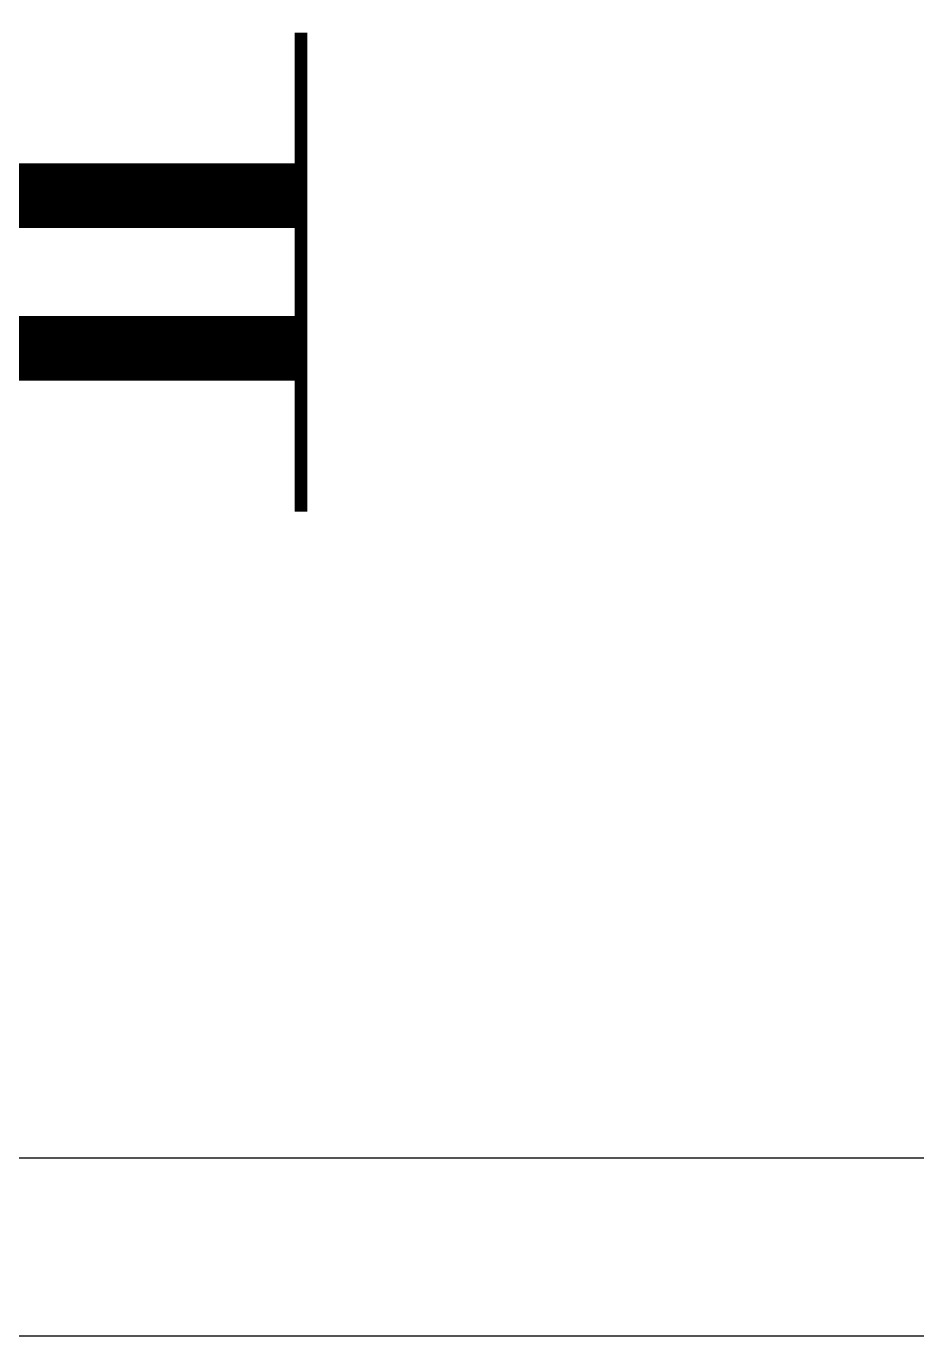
# Model space of a CAD drawing. Header units: inches. Extents: x -106706990 to 300603, y -86718466 to 1728185.
# Drawn here: x 37324 to 38076, y 13754 to 14860 of the extents above; entities that cross this region are included whole.
import ezdxf

# ---------------------------------------------------------------- set-up
doc = ezdxf.new("R2010")
doc.units = ezdxf.units.IN
doc.header["$MEASUREMENT"] = 0
for name, color, linetype in [('A-WALL', 1, 'Continuous'), ('FITTING', 1, 'Continuous'), ('LAMP', 5, 'Continuous')]:
    doc.layers.add(name, color=color, linetype=linetype)

# ---------------------------------------------------------------- blocks, each defined once
blk = doc.blocks.new('YBC 236')
at = {"layer": 'LAMP'}
for points, const_width in [([(-134681.8, 193808.3), (-134681.8, 193533.1)], 10.9), ([(-133371.4, 193808.3), (-133371.4, 193533.1)], 10.9), ([(-134681.8, 193670.7), (-133371.4, 193670.7)], 54.6), ([(-134681.8, 193679.4), (-134681.8, 193404.2)], 10.9), ([(-133371.4, 193679.4), (-133371.4, 193404.2)], 10.9), ([(-134681.8, 193541.8), (-133371.4, 193541.8)], 54.6)]:
    blk.add_lwpolyline(points, dxfattribs=dict(at, const_width=const_width))
blk = doc.blocks.new('*U190')
at = {"layer": 'FITTING', "color": 1, "linetype": 'Continuous'}
blk.add_blockref('YBC 236', (134026.6, -193606.2, -5.5), dxfattribs=at)
blk = doc.blocks.new('*U191')
at = {"layer": 'LAMP', "color": 0, "linetype": 'ByBlock', "lineweight": -2, "transparency": 16777216}
blk.add_blockref('*U190', (0, 0), dxfattribs=at)

msp = doc.modelspace()

# ---------------------------------------------------------------- linework, layer by layer
at = {"layer": 'A-WALL', "color": 8, "linetype": 'Continuous', "ltscale": 900}
for p, q in [((39388.8, 13904.4), (37288.8, 13904.4)), ((37288.8, 13754.4), (39388.8, 13754.4))]:
    msp.add_line(p, q, dxfattribs=at)

# ---------------------------------------------------------------- block references
at = {"layer": 'LAMP', "color": 0}
msp.add_blockref('*U191', (36901.2, 14652), dxfattribs=at)

doc.saveas('drawing.dxf')
